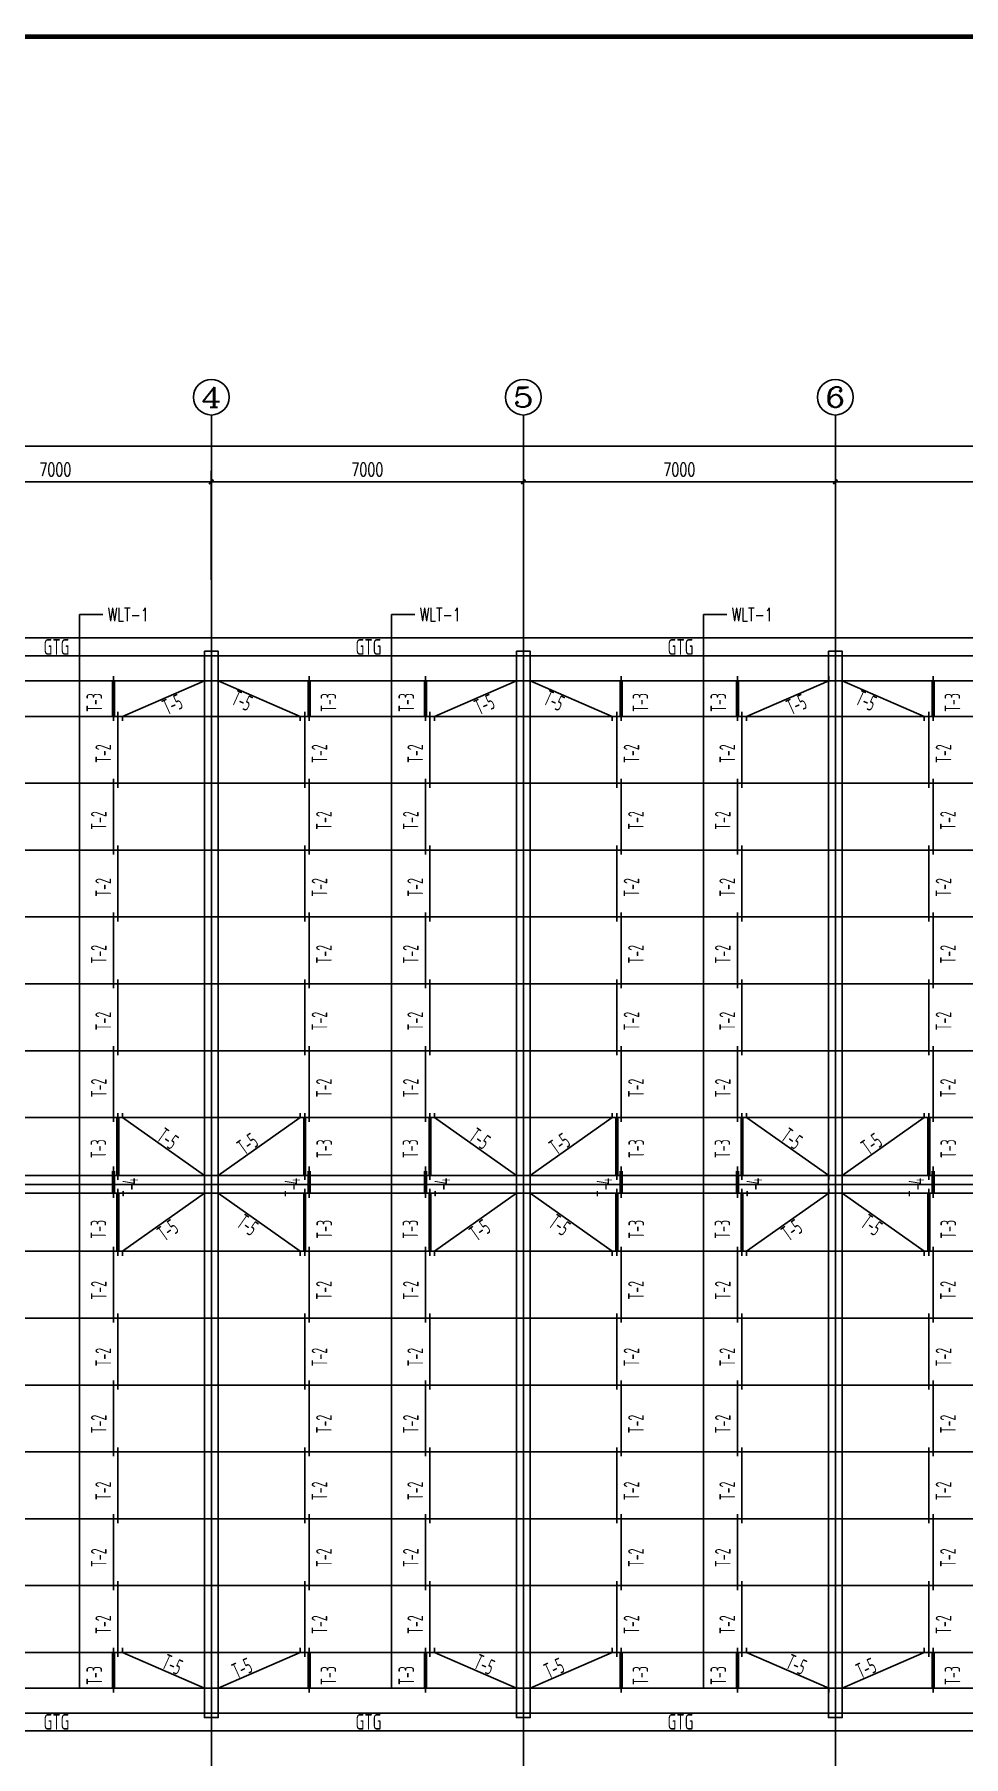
# Model space of a CAD drawing. Extents: x -17471 to 313636, y -71590 to 757901.
# Drawn here: x 216738 to 237582, y 431957 to 470590 of the extents above; entities that cross this region are included whole.
import ezdxf
from ezdxf.enums import TextEntityAlignment as Align

# ---------------------------------------------------------------- set-up
doc = ezdxf.new("R2010")
doc.units = 0
doc.header["$LTSCALE"] = 1000
doc.header["$MEASUREMENT"] = 0
for name, color, linetype in [('3T_WOOD', 21, 'Continuous'), ('AXIS', 3, 'Continuous'), ('AXIS_TEXT', 7, 'Continuous'), ('DIM_SYMB', 3, 'Continuous'), ('DOTE', 1, 'Continuous'), ('PUB_TEXT', 7, 'Continuous'), ('PUB_TITLE', 4, 'Continuous'), ('钢梁', 3, 'Continuous')]:
    doc.layers.add(name, color=color, linetype=linetype)
doc.styles.add('_SIMPLEX', font='sysz.shx', dxfattribs={"width": 0.8, "bigfont": 'syfs.shx'})
doc.styles.add('_TCH_AXIS', font='COMPLEX', dxfattribs={"bigfont": 'GBCBIG'})
doc.styles.add('_TCH_DIM', font='SIMPLEX', dxfattribs={"bigfont": 'GBCBIG'})
doc.styles.add('_TCH_DIM_T3', font='SIMPLEX', dxfattribs={"width": 0.705882, "bigfont": 'GBCBIG'})
doc.styles.add('COMPLEX', font='COMPLEX')
doc.styles.add('TSSD_REIN', font='Tssdeng.shx', dxfattribs={"width": 0.7, "bigfont": 'hztxt.shx'})
doc.dimstyles.new('_TCH_ARCH&&100', dxfattribs={"dimtxt": 297.5, "dimasz": 100, "dimexe": 250, "dimexo": 300, "dimgap": 126.25, "dimtad": 1, "dimdec": 0, "dimzin": 0, "dimdsep": 46, "dimtxsty": '_TCH_DIM_T3', "dimblk": 'ARCHTICK', "dimcen": 0.09, "dimclrt": 7, "dimazin": 2, "dimtfac": 1, "dimtdec": 0, "dimtix": 1, "dimtmove": 2, "dimatfit": 3, "dimfxl": 0, "dimtolj": 1, "dimtzin": 0, "dimarcsym": 0})

# ---------------------------------------------------------------- blocks, each defined once
blk = doc.blocks.new('WLT2')
for p, q in [((204356, 456193), (204356, 455193)), ((204456, 453693), (204456, 455393)), ((204356, 452193), (204356, 453893)), ((204456, 450693), (204456, 452393)), ((204356, 449193), (204356, 450893)), ((204456, 447693), (204456, 449393)), ((204356, 446193), (204356, 447893)), ((204456, 444893), (204456, 446393)), ((204356, 445193), (204356, 444493)), ((204456, 444693), (204456, 443193)), ((204356, 443393), (204356, 441693)), ((204456, 441893), (204456, 440193)), ((204356, 440393), (204356, 438693)), ((204456, 438893), (204456, 437193)), ((204356, 437393), (204356, 435693)), ((204456, 435893), (204456, 434193)), ((204356, 433393), (204356, 434393))]:
    blk.add_line(p, q)
at = {"const_width": 80}
for points in [[(204356, 455293), (204356, 456093)], [(204456, 446293), (204456, 444993)], [(204356, 445093), (204356, 444593)], [(204456, 443293), (204456, 444593)], [(204356, 434293), (204356, 433493)]]:
    blk.add_lwpolyline(points, dxfattribs=at)
for points in [[(204556, 455193), (204556, 455293), (206401, 456093), (206401, 456193)], [(204556, 446393), (204556, 446293), (206401, 444993), (206401, 444893)], [(204556, 443193), (204556, 443293), (206401, 444593), (206401, 444693)], [(204556, 434393), (204556, 434293), (206401, 433493), (206401, 433393)]]:
    blk.add_lwpolyline(points)
at = {"color": 3, "linetype": 'ByBlock', "style": '_SIMPLEX', "width": 0.65}
for s, rotation, p in [('T-3', 90, (204100, 455393)), ('T-5', 24.3666, (205556, 455314, 1177)), ('T-2', 90, (204300, 454248)), ('T-2', 90, (204200, 452748)), ('T-2', 90, (204300, 451248)), ('T-2', 90, (204200, 449748)), ('T-2', 90, (204300, 448248)), ('T-2', 90, (204200, 446748)), ('T-5', 324.66, (205298, 445800, 2353)), ('T-3', 90, (204192, 445382)), ('T-4', 90, (204907, 444510)), ('T-3', 90, (204192, 443575)), ('T-5', 35.34, (205501, 443500, 2353)), ('T-2', 90, (204200, 442209)), ('T-2', 90, (204300, 440709)), ('T-2', 90, (204200, 439209)), ('T-2', 90, (204300, 437709)), ('T-2', 90, (204200, 436209)), ('T-2', 90, (204300, 434709)), ('T-5', 335.6334, (205411, 433952, 1177)), ('T-3', 90, (204100, 433564))]:
    blk.add_text(s, height=350, rotation=rotation, dxfattribs=at).set_placement(p)
blk = doc.blocks.new('WLT1')
for p, q in [((202056, 456193), (202056, 455193)), ((201956, 453693), (201956, 455393)), ((202056, 452193), (202056, 453893)), ((201956, 450693), (201956, 452393)), ((202056, 449193), (202056, 450893)), ((201956, 447693), (201956, 449393)), ((202056, 446193), (202056, 447893)), ((201956, 444893), (201956, 446393)), ((202056, 445193), (202056, 444493)), ((201956, 444693), (201956, 443193)), ((202056, 443393), (202056, 441693)), ((201956, 441893), (201956, 440193)), ((202056, 440393), (202056, 438693)), ((201956, 438893), (201956, 437193)), ((202056, 437393), (202056, 435693)), ((201956, 435893), (201956, 434193)), ((202056, 433393), (202056, 434393))]:
    blk.add_line(p, q)
for points in [[(201856, 455193), (201856, 455293), (200011, 456093), (200011, 456193)], [(201856, 446393), (201856, 446293), (200011, 444993), (200011, 444893)], [(201856, 443193), (201856, 443293), (200011, 444593), (200011, 444693)], [(201856, 434393), (201856, 434293), (200011, 433493), (200011, 433393)]]:
    blk.add_lwpolyline(points)
at = {"const_width": 80}
for points in [[(202056, 455293), (202056, 456093)], [(201956, 446293), (201956, 444993)], [(202056, 445093), (202056, 444593)], [(201956, 443293), (201956, 444593)], [(202056, 434293), (202056, 433493)]]:
    blk.add_lwpolyline(points, dxfattribs=at)
at = {"color": 3, "linetype": 'ByBlock', "style": '_SIMPLEX', "width": 0.65}
for s, rotation, p in [('T-5', 335.6334, (200284, 455573, 1177)), ('T-3', 90, (202662, 455393)), ('T-2', 90, (202462, 454248)), ('T-2', 90, (202562, 452748)), ('T-2', 90, (202462, 451248)), ('T-2', 90, (202562, 449748)), ('T-2', 90, (202462, 448248)), ('T-2', 90, (202562, 446748)), ('T-5', 35.34, (200601, 445436, 2353)), ('T-3', 90, (202570, 445382)), ('T-4', 90, (201855, 444510)), ('T-5', 324.66, (200399, 443863, 2353)), ('T-3', 90, (202570, 443575)), ('T-2', 90, (202562, 442209)), ('T-2', 90, (202462, 440709)), ('T-2', 90, (202562, 439209)), ('T-2', 90, (202462, 437709)), ('T-2', 90, (202562, 436209)), ('T-2', 90, (202462, 434709)), ('T-5', 24.3666, (200428, 433693, 1177)), ('T-3', 90, (202662, 433564))]:
    blk.add_text(s, height=350, rotation=rotation, dxfattribs=at).set_placement(p)
blk = doc.blocks.new('_ArchTick')
at = {"color": 0, "linetype": 'ByBlock', "const_width": 0.4}
blk.add_lwpolyline([(-0.5, -0.5), (0.5, 0.5)], dxfattribs=at)
blk = doc.blocks.new('*D1702')
at = {"layer": 'AXIS', "color": 0, "lineweight": -2, "transparency": 16777216}
for p, q in [((213706, 458353), (213706, 460803)), ((213706, 460553), (220706, 460553)), ((220706, 458353), (220706, 460803))]:
    blk.add_line(p, q, dxfattribs=at)
at = {"layer": 'Defpoints', "color": 0, "transparency": 16777216}
for p in [(220706, 460553), (213706, 458053), (220706, 458053)]:
    blk.add_point(p, dxfattribs=at)
at = {"layer": 'AXIS', "color": 0, "lineweight": -2, "transparency": 16777216, "xscale": 100, "yscale": 100, "zscale": 100, "rotation": 180}
blk.add_blockref('_ArchTick', (213706, 460553), dxfattribs=at)
at = {"layer": 'AXIS', "color": 0, "lineweight": -2, "transparency": 16777216, "xscale": 100, "yscale": 100, "zscale": 100}
blk.add_blockref('_ArchTick', (220706, 460553), dxfattribs=at)
at = {"layer": 'AXIS', "color": 7, "transparency": 16777216, "insert": (217206, 460828), "char_height": 297.5, "attachment_point": 5, "style": '_TCH_DIM_T3'}
blk.add_mtext('\\A1;7000', dxfattribs=at)
blk = doc.blocks.new('*D1703')
at = {"layer": 'AXIS', "color": 0, "lineweight": -2, "transparency": 16777216}
for p, q in [((220706, 458353), (220706, 460803)), ((220706, 460553), (227706, 460553)), ((227706, 458353), (227706, 460803))]:
    blk.add_line(p, q, dxfattribs=at)
at = {"layer": 'Defpoints', "color": 0, "transparency": 16777216}
for p in [(227706, 460553), (220706, 458053), (227706, 458053)]:
    blk.add_point(p, dxfattribs=at)
at = {"layer": 'AXIS', "color": 0, "lineweight": -2, "transparency": 16777216, "xscale": 100, "yscale": 100, "zscale": 100, "rotation": 180}
blk.add_blockref('_ArchTick', (220706, 460553), dxfattribs=at)
at = {"layer": 'AXIS', "color": 0, "lineweight": -2, "transparency": 16777216, "xscale": 100, "yscale": 100, "zscale": 100}
blk.add_blockref('_ArchTick', (227706, 460553), dxfattribs=at)
at = {"layer": 'AXIS', "color": 7, "transparency": 16777216, "insert": (224206, 460828), "char_height": 297.5, "attachment_point": 5, "style": '_TCH_DIM_T3'}
blk.add_mtext('\\A1;7000', dxfattribs=at)
blk = doc.blocks.new('*D1704')
at = {"layer": 'AXIS', "color": 0, "lineweight": -2, "transparency": 16777216}
for p, q in [((227706, 458353), (227706, 460803)), ((227706, 460553), (234706, 460553)), ((234706, 458353), (234706, 460803))]:
    blk.add_line(p, q, dxfattribs=at)
at = {"layer": 'Defpoints', "color": 0, "transparency": 16777216}
for p in [(234706, 460553), (227706, 458053), (234706, 458053)]:
    blk.add_point(p, dxfattribs=at)
at = {"layer": 'AXIS', "color": 0, "lineweight": -2, "transparency": 16777216, "xscale": 100, "yscale": 100, "zscale": 100, "rotation": 180}
blk.add_blockref('_ArchTick', (227706, 460553), dxfattribs=at)
at = {"layer": 'AXIS', "color": 0, "lineweight": -2, "transparency": 16777216, "xscale": 100, "yscale": 100, "zscale": 100}
blk.add_blockref('_ArchTick', (234706, 460553), dxfattribs=at)
at = {"layer": 'AXIS', "color": 7, "transparency": 16777216, "insert": (231206, 460828), "char_height": 297.5, "attachment_point": 5, "style": '_TCH_DIM_T3'}
blk.add_mtext('\\A1;7000', dxfattribs=at)
blk = doc.blocks.new('*D1705')
at = {"layer": 'AXIS', "color": 0, "lineweight": -2, "transparency": 16777216}
for p, q in [((234706, 458353), (234706, 460803)), ((234706, 460553), (241706, 460553)), ((241706, 458353), (241706, 460803))]:
    blk.add_line(p, q, dxfattribs=at)
at = {"layer": 'Defpoints', "color": 0, "transparency": 16777216}
for p in [(241706, 460553), (234706, 458053), (241706, 458053)]:
    blk.add_point(p, dxfattribs=at)
at = {"layer": 'AXIS', "color": 0, "lineweight": -2, "transparency": 16777216, "xscale": 100, "yscale": 100, "zscale": 100, "rotation": 180}
blk.add_blockref('_ArchTick', (234706, 460553), dxfattribs=at)
at = {"layer": 'AXIS', "color": 0, "lineweight": -2, "transparency": 16777216, "xscale": 100, "yscale": 100, "zscale": 100}
blk.add_blockref('_ArchTick', (241706, 460553), dxfattribs=at)
at = {"layer": 'AXIS', "color": 7, "transparency": 16777216, "insert": (238206, 460828), "char_height": 297.5, "attachment_point": 5, "style": '_TCH_DIM_T3'}
blk.add_mtext('\\A1;7000', dxfattribs=at)
blk = doc.blocks.new('*D1714')
at = {"layer": 'AXIS', "color": 0, "lineweight": -2, "transparency": 16777216}
for p, q in [((199706, 458353), (199706, 461603)), ((199706, 461353), (297706, 461353)), ((297706, 458353), (297706, 461603))]:
    blk.add_line(p, q, dxfattribs=at)
at = {"layer": 'Defpoints', "color": 0, "transparency": 16777216}
for p in [(297706, 461353), (199706, 458053), (297706, 458053)]:
    blk.add_point(p, dxfattribs=at)
at = {"layer": 'AXIS', "color": 0, "lineweight": -2, "transparency": 16777216, "xscale": 100, "yscale": 100, "zscale": 100, "rotation": 180}
blk.add_blockref('_ArchTick', (199706, 461353), dxfattribs=at)
at = {"layer": 'AXIS', "color": 0, "lineweight": -2, "transparency": 16777216, "xscale": 100, "yscale": 100, "zscale": 100}
blk.add_blockref('_ArchTick', (297706, 461353), dxfattribs=at)
at = {"layer": 'AXIS', "color": 7, "transparency": 16777216, "insert": (248706, 461628), "char_height": 297.5, "attachment_point": 5, "style": '_TCH_DIM_T3'}
blk.add_mtext('\\A1;98000', dxfattribs=at)
blk = doc.blocks.new('_AXISO')
blk.add_circle((0, 0), 0.5)
at = {"layer": 'AXIS_TEXT', "style": 'COMPLEX', "width": 1.041667}
blk.add_attdef('A', text='', height=0.56, dxfattribs=at).set_placement((-0.25, -0.28), (0.25, -0.28), align=Align.FIT)

msp = doc.modelspace()

# ---------------------------------------------------------------- linework, layer by layer
at = {"color": 6}
for points in [[(199706.1, 456652.6), (297706.1, 456652.6), (297706.1, 457052.6), (199706.1, 457052.6)], [(199706.1, 432932.6), (297706.1, 432932.6), (297706.1, 432532.6), (199706.1, 432532.6)]]:
    msp.add_lwpolyline(points, close=True, dxfattribs=at)
at = {"layer": '3T_WOOD'}
for p, q in [((199706.1, 456092.6), (297706.1, 456092.6)), ((199706.1, 455292.6), (297706.1, 455292.6)), ((199706.1, 453792.6), (297706.1, 453792.6)), ((199706.1, 452292.6), (297706.1, 452292.6)), ((199706.1, 450792.6), (297706.1, 450792.6)), ((199706.1, 449292.6), (297706.1, 449292.6)), ((199706.1, 447792.6), (297706.1, 447792.6)), ((199706.1, 446292.6), (297706.1, 446292.6)), ((199706.1, 444992.6), (297706.1, 444992.6)), ((199706.1, 444592.6), (297706.1, 444592.6)), ((199706.1, 443292.6), (297706.1, 443292.6)), ((199706.1, 441792.6), (297706.1, 441792.6)), ((199706.1, 440292.6), (297706.1, 440292.6)), ((199706.1, 438792.6), (297706.1, 438792.6)), ((199706.1, 437292.6), (297706.1, 437292.6)), ((199706.1, 435792.6), (297706.1, 435792.6)), ((199706.1, 434292.6), (297706.1, 434292.6)), ((199706.1, 433492.6), (297706.1, 433492.6))]:
    msp.add_line(p, q, dxfattribs=at)
at = {"layer": 'AXIS'}
for p, q in [((220706.1, 458052.6), (220706.1, 462052.6)), ((227706.1, 458052.6), (227706.1, 462052.6)), ((234706.1, 458052.6), (234706.1, 462052.6))]:
    msp.add_line(p, q, dxfattribs=at)
at = {"layer": 'DIM_SYMB'}
for p, q in [((217744.8, 433492.6), (217744.8, 457577)), ((217744.8, 457577), (217744.8, 457577)), ((217744.8, 457577), (218272.7, 457577)), ((224744.8, 433492.6), (224744.8, 457577)), ((224744.8, 457577), (224744.8, 457577)), ((224744.8, 457577), (225272.7, 457577)), ((231744.8, 433492.6), (231744.8, 457577)), ((231744.8, 457577), (231744.8, 457577)), ((231744.8, 457577), (232272.7, 457577))]:
    msp.add_line(p, q, dxfattribs=at)
at = {"layer": 'DOTE'}
for p, q in [((220706.1, 431532.6), (220706.1, 458052.6)), ((227706.1, 431532.6), (227706.1, 458052.6)), ((234706.1, 431532.6), (234706.1, 458052.6)), ((198706.1, 457052.6), (298706.1, 457052.6)), ((198706.1, 450792.6), (298706.1, 450792.6)), ((198706.1, 444792.6), (298706.1, 444792.6)), ((198706.1, 438792.6), (298706.1, 438792.6)), ((198706.1, 432532.6), (298706.1, 432532.6))]:
    msp.add_line(p, q, dxfattribs=at)
at = {"layer": 'PUB_TITLE', "const_width": 100}
msp.add_lwpolyline([(190035.9, 413140.5), (312635.9, 413140.5), (312635.9, 470540.5), (190035.9, 470540.5)], close=True, dxfattribs=at)
at = {"layer": '钢梁', "color": 2}
for p, q in [((220706.1, 432832.6), (220706.1, 456752.6)), ((227706.1, 432832.6), (227706.1, 456752.6)), ((234706.1, 432832.6), (234706.1, 456752.6))]:
    msp.add_line(p, q, dxfattribs=at)
at = {"layer": '钢梁', "color": 4}
for points in [[(220551.1, 456752.6), (220861.1, 456752.6), (220861.1, 432832.6), (220551.1, 432832.6)], [(227551.1, 456752.6), (227861.1, 456752.6), (227861.1, 432832.6), (227551.1, 432832.6)], [(234551.1, 456752.6), (234861.1, 456752.6), (234861.1, 432832.6), (234551.1, 432832.6)]]:
    msp.add_lwpolyline(points, close=True, dxfattribs=at)

# ---------------------------------------------------------------- block references
for name, p in [('WLT2', (14155, 0)), ('WLT1', (20845, 0)), ('WLT2', (21155, 0)), ('WLT1', (27845, 0)), ('WLT2', (28155, 0)), ('WLT1', (34845, 0))]:
    msp.add_blockref(name, p)
at = {"layer": 'AXIS'}
ref = msp.add_blockref('_AXISO', (220706.1, 462452.6), dxfattribs=dict(at, xscale=800, yscale=800, zscale=800))
ref.add_attrib('A', '4', dxfattribs={"layer": 'AXIS_TEXT', "height": 452.5, "style": '_TCH_AXIS', "width": 1.3125}).set_placement((220479.8, 462226.4), (220932.3, 462226.4), align=Align.FIT)
ref = msp.add_blockref('_AXISO', (227706.1, 462452.6), dxfattribs=dict(at, xscale=800, yscale=800, zscale=800))
ref.add_attrib('A', '5', dxfattribs={"layer": 'AXIS_TEXT', "height": 452.5, "style": '_TCH_AXIS', "width": 1.5}).set_placement((227479.8, 462226.4), (227932.3, 462226.4), align=Align.FIT)
ref = msp.add_blockref('_AXISO', (234706.1, 462452.6), dxfattribs=dict(at, xscale=800, yscale=800, zscale=800))
ref.add_attrib('A', '6', dxfattribs={"layer": 'AXIS_TEXT', "height": 452.5, "style": '_TCH_AXIS', "width": 1.5}).set_placement((234479.8, 462226.4), (234932.3, 462226.4), align=Align.FIT)

# ---------------------------------------------------------------- texts
at = {"color": 2, "linetype": 'ByBlock', "style": 'TSSD_REIN', "width": 0.7}
for p in [(216942.9, 456674.7), (223942.9, 456674.7), (230942.9, 456674.7), (216942.9, 432560.6), (223942.9, 432560.6), (230942.9, 432560.6)]:
    msp.add_text('GTG', height=350, dxfattribs=at).set_placement(p)
at = {"layer": 'PUB_TEXT', "style": '_TCH_DIM', "width": 0.705882}
for p in [(218377.6, 457428.3), (225377.6, 457428.3), (232377.6, 457428.3)]:
    msp.add_text('WLT-1', height=297.5, dxfattribs=at).set_placement(p)

# ---------------------------------------------------------------- dimensions: what is measured, and where the dimension line sits
at = {"layer": 'AXIS'}
for p1, p2, distance, picture, middle in [((199706.1, 458052.6), (297706.1, 458052.6), 3300, '*D1714', (248706.1, 461627.6)), ((213706.1, 458052.6), (220706.1, 458052.6), 2500, '*D1702', (217206.1, 460827.6)), ((220706.1, 458052.6), (227706.1, 458052.6), 2500, '*D1703', (224206.1, 460827.6)), ((227706.1, 458052.6), (234706.1, 458052.6), 2500, '*D1704', (231206.1, 460827.6)), ((234706.1, 458052.6), (241706.1, 458052.6), 2500, '*D1705', (238206.1, 460827.6))]:
    dim = msp.add_aligned_dim(p1=p1, p2=p2, distance=distance, dimstyle='_TCH_ARCH&&100', dxfattribs=at)
    dim.commit()
    dim.dimension.update_dxf_attribs({"geometry": picture, "text_midpoint": middle})

doc.saveas('drawing.dxf')
